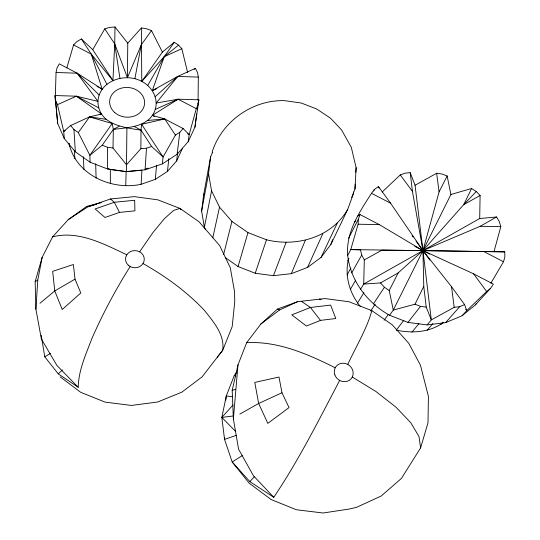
<?xml version="1.0" encoding="UTF-8"?>
<svg xmlns="http://www.w3.org/2000/svg" width="540" height="540" viewBox="0 0 540 540"><rect width="100%" height="100%" fill="white"/><g stroke="black" fill="none" stroke-linecap="round" stroke-linejoin="round"><path stroke-width="0.81" d="M90.119 162.23L89.856 155.291L102.215 145.24L113.333 129.418C128.581 127.352 149.472 127.251 155.25 109.451C158.672 98.246 151.821 86.495 141.784 81.412L141.365 27.979L146.603 28.742L151.497 30.591L162.405 52.09L141.784 81.412C125.402 72.232 99.103 80.757 97.929 101.365C98.347 124.457 123.397 127.535 140.994 130.14L151.645 146.455L163.08 157.005L162.419 163.87L145.071 169.803L126.313 171.565L107.534 168.98L90.119 162.23L75.35 151.835L64.287 138.584L57.679 123.471L55.026 95.546L76.356 96.188L97.929 101.365L77.139 73.19L59.258 63.848L56.977 67.999L56.052 72.495L55.222 100.13M126.313 171.565L126.515 164.741L140.886 148.703L140.994 130.14L141.635 124.301L164.741 118.955L183.101 128.554L189.175 134.636L188.197 141.689L177.127 154.251L162.419 163.87M126.907 127.298L126.515 164.741L113.002 148.021L113.333 129.418L112.192 123.511L89.559 116.897L70.619 125.564L63.693 131.395L64.287 138.584M151.497 30.591L141.291 44.793L127.413 77.713L127.771 43.173L115 27L109.708 27.378L104.747 28.863L92.731 49.687L112.934 80.514L114.723 43.868L115 27M198.052 102.627L198.038 104.274L198.862 99.806L178.072 99.198L156.215 103.059L177.755 76.424L195.379 68.324L197.532 72.562L198.329 77.092L198.079 100.157M360.41 289.521L363.704 284.067L479.702 218.518L480.101 195.507L476.28 191.545L471.616 188.487L450.913 194.501L393.289 310.088L389.576 315.238C367.43 302.913 350.575 280.949 347.686 255.4C345.796 232.052 359.546 211.984 371.52 193.3L374.423 189.459L378.412 186.543L390.569 203.189L422.948 250.587L451.514 286.673L464.603 304.614L466.736 310.642L462.098 315.752L445.595 322.637L427.093 324.918L407.95 322.4L389.576 315.238M347.686 255.4L350.771 249.575L360.49 249.845L361.719 255.062L364.304 259.916L363.704 284.067L380.511 282.92L398.156 272.923L422.948 250.587L463.725 204.62L476.28 191.545M41.209 335.252L44.766 356.805L58.259 373.862L78.192 387.261C78.584 370.049 85.995 354.132 91.989 338.31C102.883 313.463 115.695 289.501 130.154 266.551M125.739 185.753L126.144 171.68L141.932 170.201L141.109 184.282C111.726 190.735 75.742 174.69 69.093 143.627M490.84 283.216L503.503 261.765L504.853 256.979L504.752 251.863L350.771 249.575L358.101 224.222L358.358 219.22L360.025 214.562L379.269 224.6L422.948 250.587L473.56 273.793L493.344 284.108L490.61 288.293L475.43 304.83L462.098 315.752M353.558 191.977L353.471 193.657L347.659 209.5L330.892 244.404L321.077 257.384L307.577 267.394L291.31 273.665L273.422 275.677L255.224 273.254L238.073 266.558L225.234 257.526M351.655 197.465L354.983 189.041L356.117 167.63L351.304 147.319L341.584 129.978L330.466 118.125L316.609 108.952L301.226 103.012L284.317 100.636C252.295 99.799 221.65 121.628 212.085 152.226M360.234 306.275C349.38 293.341 344.358 274.894 348.638 258.417M355.86 172.24L356.117 167.63M354.983 189.041L355.252 184.106M78.192 387.261L56.909 365.438L41.364 338.985L35.903 309.218L37.773 280.084L42.14 257.445L52.596 236.857L68.27 219.618L86.758 206.368L101.27 202.655M145.071 169.803L146.489 148.203L151.645 146.455M339.66 380.423C318.863 419.992 298.769 460.175 273.767 497.306L253.483 475.787L238.599 449.26L233.375 418.945L237.985 364.871L246.679 342.664L260.894 323.993L277.418 309.103L297.675 301.651L325.06 298.579L349.022 301.752L371.878 310.655L392.215 324.776L408.773 343.312L420.437 365.175L428.416 396.441L427.997 422.793L420.572 447.944L401.463 478.373L381.254 495.976L356.468 507.37L349.144 509.045L323.102 513L296.42 509.767L271.141 499.561L249.19 483.192L232.187 461.977L224.546 439.378L221.832 417.413L226.28 395.955L234.293 375.476L236.797 372.155M141.109 184.282L155.351 179.354L156.56 165.2M225.855 400.1L226.28 395.955L232.639 396.704M155.351 179.354L167.468 171.383L168.824 158.672M167.468 171.383L176.627 160.954L177.606 152.901M205.423 229.487L204.376 227.286L201.636 211.073L208.555 173.644L210.6 156.843L212.652 152.253M177.127 154.251L179.813 132.266L183.101 128.554M201.636 211.073L203.587 195.176L210.6 156.843M188.197 141.689L194.933 127.13L198.862 99.806M194.933 127.13L196.648 114.048M197.323 109.154L197.681 106.718M134.858 78.773L141.291 44.793M204.376 227.286L211.559 190.822L208.555 173.644M212.78 237.829L219.517 207.157L211.559 190.822M233.375 418.945L232.187 390.427L237.985 364.871M371.878 310.655C366.559 329.596 355.948 346.633 347.774 364.433M223.614 254.489L231.937 221.447L219.517 207.157M494.019 251.579L500.81 226.658L499.331 221.643L496.55 216.986L479.702 218.518M198.275 104.395L196.276 108.675L189.175 134.636L187.697 133.866M464.603 304.614L459.709 306.659L454.187 307.321L431.305 319.896L415.071 185.267L436.644 173.252L441.983 174.001L447.14 175.959L439.081 191.903L422.948 250.587L423.772 286.396L426.209 307.091L431.305 319.896L427.093 324.918M35.903 309.218L35.147 281.63L42.14 257.445M238.073 266.558L247.982 232.605L231.937 221.447M66.818 67.925L73.575 44.928L76.991 41.519L81.365 38.961L92.731 49.687M255.224 273.254L266.49 239.787C296.555 247.266 331.587 237.398 347.659 209.5M156.877 88.56L152.314 90.653L164.234 56.66L174.299 42.275L178.551 45.103L181.832 48.728L187.663 72.637M330.892 244.404L332.64 239.672M273.422 275.677L286.085 242.433M291.31 273.665L305.323 240.368M203.587 195.176L204.262 193.651M307.577 267.394L322.778 233.779M176.627 160.954L182.243 148.844M321.077 257.384L337.216 223.209M471.616 188.487L463.725 204.62L480.101 195.507M398.156 272.923L389.219 290.54L393.289 310.088L415.017 304.202L423.772 286.396M348.611 238.214L358.358 219.22M373.667 190.931L374.423 189.459M347.807 260.726L348.962 258.579M347.045 274.982L350.885 268.022M351.675 272.916L361.719 255.062M179.813 132.266L175.433 135.088L163.08 157.005L141.635 124.301M147.737 85.462L164.234 56.66L178.551 45.103M350.312 289.46L355.732 280.112M357.46 303.143L363.926 292.66M475.43 304.83L476.314 303.487M373.336 303.993L384.413 287.24L380.511 282.92M370.737 310.959L375.253 304.148M139.624 251.822L152.894 232.598L164.552 218.491L173.752 210.357L179.962 208.413L199.071 221.805L219.672 245.592L230.297 267.732L234.569 291.85L234.745 301.786L232.18 326.639L222.696 350.271L202.095 376.866L181.771 392.209L157.633 402.01L131.423 405.432L105.111 402.131L80.73 392.33L60.109 376.805M112.192 123.511L89.856 155.291L78.293 132.543L73.94 129.506L70.619 125.564M384.143 320.274L388.436 314.273M78.293 132.543L89.559 116.897L101.581 113.981L76.356 96.188L57.497 104.652L63.693 131.395L65.212 130.694M354.281 222.521L355.772 220.543M403.846 320.281L396.299 330.129C412.121 333.558 429.988 332.377 443.327 322.508M407.95 322.4L420.532 306.349L426.209 307.091M217.228 357.23L222.696 350.271C224.897 334.645 213.503 321.995 204.593 310.561C186.773 291.627 165.591 276.305 143.012 263.547M411.966 332.188L418.865 323.703M427.14 330.298L432.898 323.528M440.728 324.628L442.361 322.758M445.595 322.637L459.709 306.659M127.771 43.173L141.365 27.979M235.778 431.582L221.832 417.413L233.057 404.993M141.784 81.412L164.234 56.66L181.832 48.728M242.636 455.382L232.187 461.977L249.831 481.599L254.347 476.746M490.61 288.293L486.655 291.519L466.736 310.642L465.757 309.292M382.232 191.963L400.248 174.913L404.973 173.178L410.204 172.658L415.071 185.267M58.259 373.862L62.471 369.913M155.21 96.653L177.755 76.424L198.329 77.092M39.994 303.244L54.756 290.932L75.013 279.14L73.386 264.512L52.663 271.343L54.756 290.932L62.248 309.515L80.791 292.977L75.013 279.14M162.405 52.09L174.299 42.275M194.157 69.309L195.379 68.324M260.894 323.993L279.565 309.967L297.675 301.651M357.399 216.371L360.025 214.562M68.27 219.618L88.007 206.753L110.491 198.963L134.278 196.634L157.91 199.861L179.962 208.413L180.954 209.722M154.561 116.539L152.354 115.385L178.072 99.198L196.276 108.675M44.766 356.805L50.369 353.457M35.147 281.63L37.773 280.084M364.304 259.916L381.895 250.162L422.948 250.587L480.175 226.3L496.55 216.986M239.821 414.072L258.66 403.481L281.968 392.762L278.991 377.035L254.786 382.428L258.66 403.481L267.827 423.367L289.035 407.585L281.968 392.762M152.314 90.653L177.755 76.424M113.333 129.418L119.279 126.232M100.062 114.676L101.581 113.981M155.25 109.451L178.072 99.198M320.47 320.375L306.403 326.032L291.782 314.874L310.419 307.476L330.635 305.08L335.779 318.526L320.47 320.375L310.419 307.476L301.421 301.347M232.187 390.427L235.582 389.225M119.509 212.389L105.01 217.478L95.121 208.953L114.318 202.277L134.663 200.273L134.919 210.843L119.509 212.389L114.318 202.277L110.491 198.963M236.324 435.341L224.546 439.378L224.498 437.69M145.78 168.885L148.088 168.095M96.694 204.242L88.007 206.753L86.758 206.368M52.596 236.857C78.442 230.175 104.072 244.134 126.826 254.772M221.832 417.413L233.253 415.976M147.717 120.454L164.741 118.955L175.433 135.088M140.886 148.703L146.489 148.203M246.679 342.664C278.046 341.01 307.766 354.031 335.212 367.781M410.204 172.658L412.432 191.363L422.948 250.587L504.752 251.863M358.101 224.222L379.269 224.6M480.175 226.3L500.81 226.658M56.052 72.495L77.139 73.19L102.134 89.134L91.287 54.135L81.365 38.961M102.215 145.24L107.433 147.251L113.002 148.021M108.034 168.608L110.349 169.506L126.144 171.68M89.559 116.897L106.157 119.327M152.354 115.385L164.741 118.955M319.478 298.964L321.077 299.437M234.293 375.476L235.825 376.043M247.982 232.605L266.49 239.787M415.017 304.202L420.532 306.349M277.418 309.103L279.565 309.967M371.52 193.3L390.569 203.189M483.901 251.579L503.503 261.765M73.575 44.928L91.287 54.135L112.934 80.514M76.356 96.188L98.78 107.852M414.754 246.308L429.611 254.063M96.984 86.441L98.456 87.21M99.927 87.98L102.134 89.134M134.534 126.637L140.994 130.14M352.276 377.028L376.049 391.581L396.104 407.282L410.764 422.719L419.026 436.617L420.572 447.944M249.831 481.599L273.767 497.306M384.413 287.24L389.219 290.54M77.139 73.19L99.083 94.986M400.248 174.913L412.432 191.363M473.56 273.793L486.655 291.519M412.101 235.71L413.087 237.06M416.043 241.117L429.84 260.037M104.747 28.863L114.723 43.868L127.413 77.713M91.287 54.135L106.859 84.2M55.026 95.546L55.566 100.251L57.497 104.652M378.412 186.543L378.992 188.001M447.14 175.959L450.913 194.501M114.723 43.868L119.941 78.307M451.514 286.673L454.187 307.321M436.644 173.252L439.081 191.903M55.566 100.251L57.679 123.471M69.194 143.6L69.383 146.097M74.324 150.437L74.864 158.612M73.94 129.506L75.35 151.835M83.322 156.681L83.97 169.547M95.688 163.829L96.086 178.112M107.433 147.251L107.534 168.98M110.349 169.506L110.356 183.647M128.257 265.187A9.376 8.572 2.6 0 0 143.951 261.488A9.376 8.572 2.6 0 0 132.489 250.884A9.376 8.572 2.6 0 0 128.257 265.187M114.743 112.556A17.503 14.864 4.4 0 0 144.011 106.556A17.503 14.864 4.4 0 0 122.627 87.844A17.503 14.864 4.4 0 0 114.743 112.556M334.841 374.848A9.727 8.944 37.2 0 0 350.939 378.952A9.727 8.944 37.2 0 0 345.404 363.508A9.727 8.944 37.2 0 0 334.841 374.848"/></g></svg>
